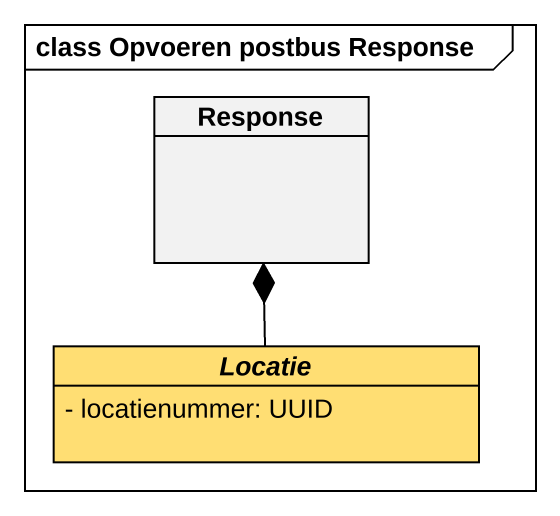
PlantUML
@startuml
mainframe class Opvoeren postbus Response
hide circle
hide empty members
skinparam classAttributeIconSize 0
class Response
abstract class Locatie #FFDE73 {
  - locatienummer: UUID
}
Locatie -up-* Response
@enduml
